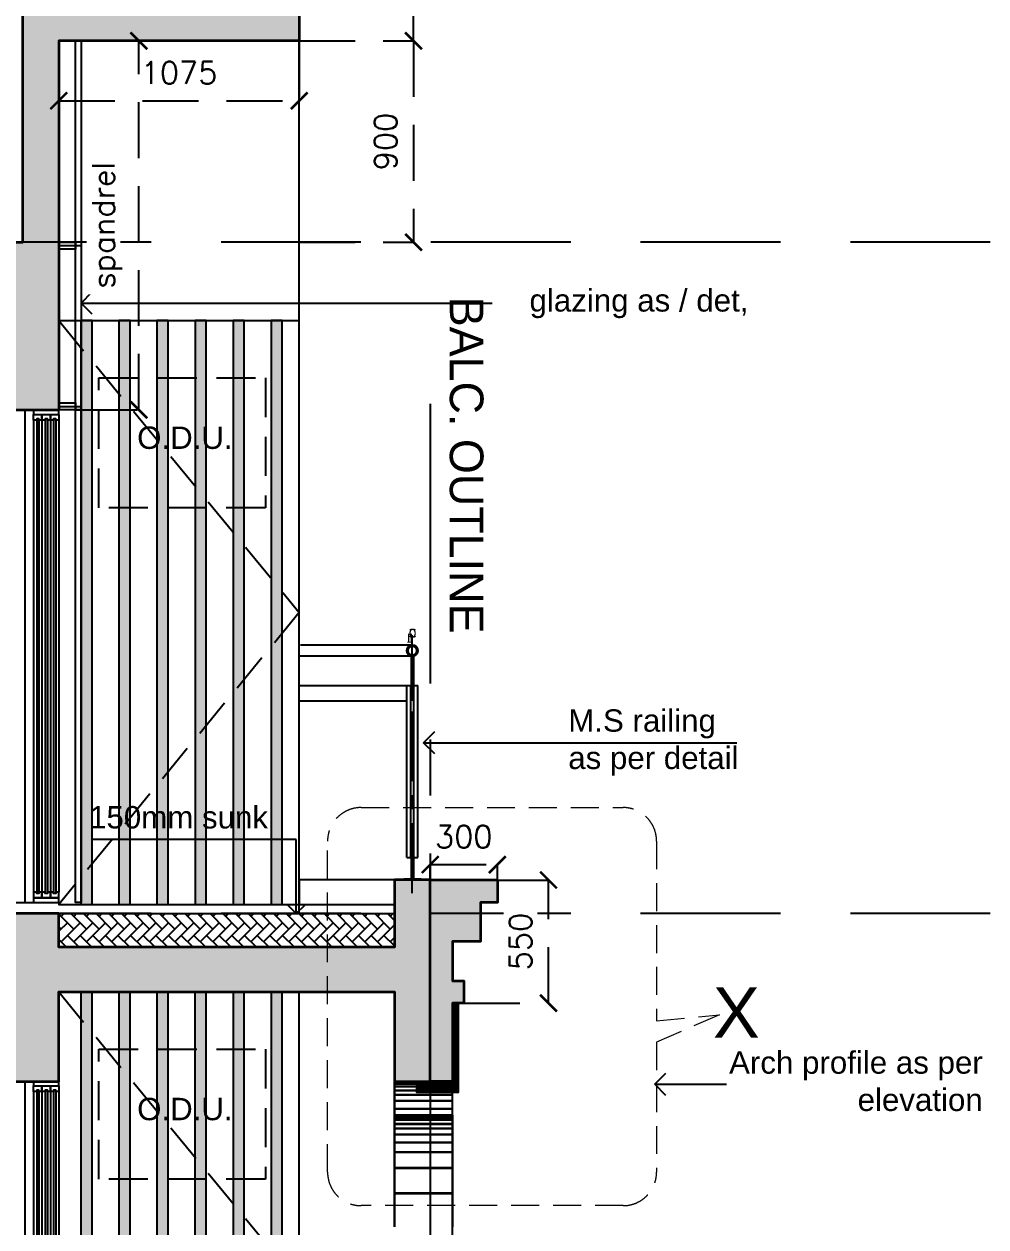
# Model space of a CAD drawing. Header units: millimetres. Extents: x 1066295 to 1300022, y -5734212 to -5454663.
# Drawn here: x 1150034 to 1154333, y -5465594 to -5460218 of the extents above; entities that cross this region are included whole.
import ezdxf

# ---------------------------------------------------------------- set-up
doc = ezdxf.new("R2010")
doc.units = ezdxf.units.MM
doc.header["$LTSCALE"] = 1000
doc.header["$MEASUREMENT"] = 0
for name, pattern in [('AUDIT_D_120904163729-0', [0]), ('T9_PROFILE SECTIONS$0$( Hidden )', [0.375, 0.25, -0.125]), ('T9_PROFILE SECTIONS$0$AUDIT_D_120904163729-0', [0]), ('T9_PROFILE SECTIONS$0$CENTER', [2, 1.25, -0.25, 0.25, -0.25]), ('T9_PROFILE SECTIONS$0$HIDDEN', [0.375, 0.25, -0.125]), ('T9_PROFILE SECTIONS$0$HIDDEN2', [0.1875, 0.125, -0.0625]), ('T9_PROFILE SECTIONS$0$T10(T7 IS SIMILAR BUT MIRROR) - DIMENSION & TEXTING$0$HIDDEN', [0.375, 0.25, -0.125]), ('T9_PROFILE SECTIONS$0$T8_PROFILE SECTIONS$0$PHANTOM2', [1.25, 0.625, -0.125, 0.125, -0.125, 0.125, -0.125])]:
    doc.linetypes.add(name, pattern=pattern)
doc.layers.get('0').update_dxf_attribs({"linetype": 'AUDIT_D_120904163729-0'})
for name, color, linetype in [('T9_PROFILE SECTIONS$0$a-alu frame', 4, 'Continuous'), ('T9_PROFILE SECTIONS$0$A-DIM', 2, 'Continuous'), ('T9_PROFILE SECTIONS$0$a-ele', 8, 'Continuous'), ('T9_PROFILE SECTIONS$0$A-SUNK SLAB', 251, 'T9_PROFILE SECTIONS$0$AUDIT_D_120904163729-0'), ('T9_PROFILE SECTIONS$0$a-window', 5, 'Continuous'), ('T9_PROFILE SECTIONS$0$DETAIL TEXT', 84, 'T9_PROFILE SECTIONS$0$HIDDEN'), ('T9_PROFILE SECTIONS$0$Elev 01', 8, 'Continuous'), ('T9_PROFILE SECTIONS$0$ELEV 5', 8, 'Continuous'), ('T9_PROFILE SECTIONS$0$F.F.L', 36, 'Continuous'), ('T9_PROFILE SECTIONS$0$GLASS', 5, 'Continuous'), ('T9_PROFILE SECTIONS$0$HATCH 150', 8, 'Continuous'), ('T9_PROFILE SECTIONS$0$Leader', 2, 'T9_PROFILE SECTIONS$0$AUDIT_D_120904163729-0'), ('T9_PROFILE SECTIONS$0$LEVEL', 7, 'Continuous'), ('T9_PROFILE SECTIONS$0$T10(T7 IS SIMILAR BUT MIRROR) - DIMENSION & TEXTING$0$A-DIMENSIONS', 2, 'T9_PROFILE SECTIONS$0$T10(T7 IS SIMILAR BUT MIRROR) - DIMENSION & TEXTING$0$HIDDEN'), ('T9_PROFILE SECTIONS$0$T8_PROFILE SECTIONS$0$A-BUILDING LINE TURNS HERE', 252, 'T9_PROFILE SECTIONS$0$T8_PROFILE SECTIONS$0$PHANTOM2')]:
    doc.layers.add(name, color=color, linetype=linetype)
for name, color, linetype, lineweight in [('T9_PROFILE SECTIONS$0$A-SLAB', 3, 'Continuous', 35), ('T9_PROFILE SECTIONS$0$a-Text', 4, 'Continuous', 0), ('T9_PROFILE SECTIONS$0$ele', 1, 'Continuous', 30), ('T9_PROFILE SECTIONS$0$R0-18-10-2014-T1-1st Podium Floor Plan$0$Text', 7, 'Continuous', 0)]:
    doc.layers.add(name, color=color, linetype=linetype, lineweight=lineweight)
doc.styles.add('T9_PROFILE SECTIONS$0$arial', font='sanss___.ttf')
doc.styles.add('T9_PROFILE SECTIONS$0$ARIAL ARROW', font='arial.ttf')
doc.styles.add('T9_PROFILE SECTIONS$0$Romans 1', font='romans.shx', dxfattribs={"height": 100})
doc.styles.add('T9_PROFILE SECTIONS$0$STANDARD', font='GOTHIC.TTF')
doc.dimstyles.new('T9_PROFILE SECTIONS$0$ALPINE S', dxfattribs={"dimscale": 0, "dimtxt": 100, "dimasz": 75, "dimexe": 0, "dimexo": 0, "dimgap": 75, "dimtad": 1, "dimdec": 0, "dimzin": 0, "dimdsep": 46, "dimtxsty": 'T9_PROFILE SECTIONS$0$Romans 1', "dimblk": 'T9_PROFILE SECTIONS$0$_ArchTick', "dimcen": 0.09, "dimclrd": 256, "dimclre": 256, "dimclrt": 7, "dimadec": 0, "dimazin": 0, "dimtfac": 1, "dimtdec": 0, "dimtofl": 0, "dimtmove": 1, "dimatfit": 0, "dimldrblk": 'T9_PROFILE SECTIONS$0$_Open90', "dimfxl": 1, "dimtolj": 1, "dimtzin": 0, "dimarcsym": 0})
pattern_1 = [(217.5, (-4522893.099, -7177377.988), (0.62993358, -19.26823769), [0, -15.2, 0, -17, 0, -16.25]), (187.5, (-4522893.1, -7177377.988), (-17.69776705, -28.22146065), [0, -8.2, 0, -13.7, 0, -5.25]), (147.5, (-4522880.799, -7177377.988), (-31.141418618, -0.056590535), [0, -5, 0, -18, 0, -23.5]), (137.5, (-4522880.8, -7177377.988), (-30.06126605, -8.77675565), [0, -2.5, 0, -11.8, 0, -13.5])]

# ---------------------------------------------------------------- blocks, each defined once
blk = doc.blocks.new('T9_PROFILE SECTIONS$0$window with railing')
at = {"layer": 'T9_PROFILE SECTIONS$0$a-ele'}
blk.add_lwpolyline([(-11244.9, -340863.7), (-11244.9, -338663.7)], dxfattribs=at)
at = {"layer": 'T9_PROFILE SECTIONS$0$a-window', "color": 250}
for p, q in [((-11394.9, -338708.7), (-11394.9, -340818.7)), ((-11381.6, -338708.7), (-11381.6, -340818.7)), ((-11371.6, -338708.7), (-11371.6, -340818.7))]:
    blk.add_line(p, q, dxfattribs=at)
at = {"layer": 'T9_PROFILE SECTIONS$0$a-window', "color": 1}
for p, q in [((-11357.4, -338708.7), (-11357.4, -340818.7)), ((-11319.9, -338708.7), (-11319.9, -340818.7)), ((-11319.9, -338708.7), (-11319.9, -340818.7)), ((-11282.4, -338708.7), (-11282.4, -340818.7))]:
    blk.add_line(p, q, dxfattribs=at)
at = {"layer": 'T9_PROFILE SECTIONS$0$a-window', "color": 5}
for p, q in [((-11344.1, -338708.7), (-11344.1, -340818.7)), ((-11334.1, -338708.7), (-11334.1, -340818.7)), ((-11306.6, -338708.7), (-11306.6, -340818.7)), ((-11296.6, -338708.7), (-11296.6, -340818.7))]:
    blk.add_line(p, q, dxfattribs=at)
at = {"layer": 'T9_PROFILE SECTIONS$0$a-window', "color": 4}
for points in [[(-11394.9, -338683.7), (-11394.9, -338663.7), (-11282.4, -338663.7), (-11282.4, -338683.7)], [(-11371.6, -338708.7), (-11357.4, -338708.7), (-11357.4, -338683.7), (-11394.9, -338683.7), (-11394.9, -338708.7), (-11381.6, -338708.7), (-11381.6, -338702.7), (-11371.6, -338702.7)], [(-11334.1, -338708.7), (-11319.9, -338708.7), (-11319.9, -338683.7), (-11357.4, -338683.7), (-11357.4, -338708.7), (-11344.1, -338708.7), (-11344.1, -338702.7), (-11334.1, -338702.7)], [(-11296.6, -338708.7), (-11282.4, -338708.7), (-11282.4, -338683.7), (-11319.9, -338683.7), (-11319.9, -338708.7), (-11306.6, -338708.7), (-11306.6, -338702.7), (-11296.6, -338702.7)], [(-11371.6, -340818.7), (-11357.4, -340818.7), (-11357.4, -340843.7), (-11394.9, -340843.7), (-11394.9, -340818.7), (-11381.6, -340818.7), (-11381.6, -340824.7), (-11371.6, -340824.7)], [(-11394.9, -340863.7), (-11394.9, -340843.7), (-11282.4, -340843.7), (-11282.4, -340863.7)], [(-11334.1, -340818.7), (-11319.9, -340818.7), (-11319.9, -340843.7), (-11357.4, -340843.7), (-11357.4, -340818.7), (-11344.1, -340818.7), (-11344.1, -340824.7), (-11334.1, -340824.7)], [(-11296.6, -340818.7), (-11282.4, -340818.7), (-11282.4, -340843.7), (-11319.9, -340843.7), (-11319.9, -340818.7), (-11306.6, -340818.7), (-11306.6, -340824.7), (-11296.6, -340824.7)]]:
    blk.add_lwpolyline(points, close=True, dxfattribs=at)
blk = doc.blocks.new('T9_PROFILE SECTIONS$0$grn')
at = {"layer": 'T9_PROFILE SECTIONS$0$ELEV 5', "ltscale": 0.7}
h = blk.add_hatch(color=256, dxfattribs=at)
h.dxf.hatch_style = 1
h.paths.add_polyline_path([(-50155, 286311.7), (-50205, 286311.7), (-50205, 283701.7), (-50155, 283701.7)])
h.paths.add_polyline_path([(-50325, 286311.7), (-50375, 286311.7), (-50375, 283701.7), (-50325, 283701.7)])
h.paths.add_polyline_path([(-50495, 286311.7), (-50545, 286311.7), (-50545, 283701.7), (-50495, 283701.7)])
h.paths.add_polyline_path([(-50665, 286311.7), (-50715, 286311.7), (-50715, 283701.7), (-50665, 283701.7)])
h.paths.add_polyline_path([(-50835, 286311.7), (-50885, 286311.7), (-50885, 283701.7), (-50835, 283701.7)])
h.paths.add_polyline_path([(-51005, 286311.7), (-51055, 286311.7), (-51055, 283701.7), (-51005, 283701.7)])
at = {"layer": 'T9_PROFILE SECTIONS$0$Elev 01', "linetype": 'ByBlock'}
for points in [[(-51005, 286311.7), (-51055, 286311.7), (-51055, 283701.7), (-51005, 283701.7)], [(-50835, 286311.7), (-50885, 286311.7), (-50885, 283701.7), (-50835, 283701.7)], [(-50665, 286311.7), (-50715, 286311.7), (-50715, 283701.7), (-50665, 283701.7)], [(-50495, 286311.7), (-50545, 286311.7), (-50545, 283701.7), (-50495, 283701.7)], [(-50325, 286311.7), (-50375, 286311.7), (-50375, 283701.7), (-50325, 283701.7)], [(-50155, 286311.7), (-50205, 286311.7), (-50205, 283701.7), (-50155, 283701.7)]]:
    blk.add_lwpolyline(points, close=True, dxfattribs=at)
at = {"layer": 'T9_PROFILE SECTIONS$0$ELEV 5', "ltscale": 0.7}
for p, q in [((-50078.9, 283701.7), (-50078.9, 286311.7)), ((-49393.9, 283811.7), (-49393.9, 285911.7))]:
    blk.add_line(p, q, dxfattribs=at)
at = {"layer": 'T9_PROFILE SECTIONS$0$ELEV 5', "linetype": 'T9_PROFILE SECTIONS$0$( Hidden )', "ltscale": 0.7}
blk.add_lwpolyline([(-51153.9, 286311.7), (-50078.9, 285006.7), (-51153.9, 283701.7)], dxfattribs=at)
blk.add_lwpolyline([(-50974.2, 286055.2), (-50230.2, 286055.2), (-50230.2, 285475.2), (-50974.2, 285475.2)], close=True, dxfattribs=at)
at = {"layer": 'T9_PROFILE SECTIONS$0$a-alu frame', "linetype": 'Continuous', "xscale": -1}
blk.add_blockref('T9_PROFILE SECTIONS$0$window with railing', (-62548.8, 624575.4), dxfattribs=at)
at = {"layer": 'T9_PROFILE SECTIONS$0$R0-18-10-2014-T1-1st Podium Floor Plan$0$Text', "insert": (-50803.5, 285838.2), "char_height": 100, "width": 1133.401, "attachment_point": 1, "style": 'T9_PROFILE SECTIONS$0$ARIAL ARROW'}
blk.add_mtext('O.D.U.', dxfattribs=at)
blk = doc.blocks.new('T9_PROFILE SECTIONS$0$_ArchTick')
at = {"color": 0, "linetype": 'ByBlock', "const_width": 0.15}
blk.add_lwpolyline([(-0.5, -0.5), (0.5, 0.5)], dxfattribs=at)
blk = doc.blocks.new('T9_PROFILE SECTIONS$0$A$C6E3644B4')
at = {"layer": 'T9_PROFILE SECTIONS$0$A-DIM', "ltscale": 0.7}
h = blk.add_hatch(color=8, dxfattribs=at)
edge = h.paths.add_edge_path()
edge.add_arc((0, 1025), 25, 0, 360)
edge = h.paths.add_edge_path(flags=17)
edge.add_arc((0, 1025), 20, 0, 360)
for points in [[(6, 868.7), (-6, 868.7), (-6, 843.7), (6, 843.7)], [(6, 130), (-6, 130), (-6, 105), (6, 105)]]:
    blk.add_hatch(color=8, dxfattribs=at).paths.add_polyline_path(points)
at = {"layer": 'T9_PROFILE SECTIONS$0$A-DIM', "color": 5, "linetype": 'T9_PROFILE SECTIONS$0$CENTER', "ltscale": 0.25}
blk.add_line((0, -59), (0, 1094.7), dxfattribs=at)
at = {"layer": 'T9_PROFILE SECTIONS$0$A-DIM', "ltscale": 0.7}
for p, q in [((-5, 1000.1), (-5, 868.4)), ((5, 1000.1), (5, 868.4)), ((25, 868.4), (-25, 868.4)), ((-25, 100.4), (-25, 868.4)), ((25, 100.4), (25, 868.4)), ((25, 100.4), (-25, 100.4)), ((-5, 100.4), (-5, 5)), ((5, 100.4), (5, 5))]:
    blk.add_line(p, q, dxfattribs=at)
blk.add_lwpolyline([(37.5, 5), (-37.5, 5), (-37.5, 0), (37.5, 0)], close=True, dxfattribs=at)
for radius in [25, 20]:
    blk.add_circle((0, 1025), radius, dxfattribs=at)
at = {"layer": 'T9_PROFILE SECTIONS$0$GLASS', "ltscale": 0.7}
for points in [[(-6, 868.4), (-6, 843.7), (6, 843.7), (6, 868.4)], [(-6, 105), (6, 105), (6, 868.4), (-6, 868.4)], [(-6, 130), (-6, 105), (6, 105), (6, 130)]]:
    blk.add_lwpolyline(points, close=True, dxfattribs=at)
at = {"layer": 'T9_PROFILE SECTIONS$0$DETAIL TEXT', "color": 0, "char_height": 40, "width": 489.252, "attachment_point": 1, "style": 'T9_PROFILE SECTIONS$0$arial'}
for s, insert in [('{\\fCalibri|b0|i0|c0|p34;C}', (-17.8, 1122.7)), ('{\\fCalibri|b0|i0|c0|p34;L}', (-2.8, 1100.5))]:
    blk.add_mtext(s, dxfattribs=dict(at, insert=insert))
blk = doc.blocks.new('*D765')
at = {"layer": 'T9_PROFILE SECTIONS$0$T10(T7 IS SIMILAR BUT MIRROR) - DIMENSION & TEXTING$0$A-DIMENSIONS', "linetype": 'T9_PROFILE SECTIONS$0$HIDDEN', "lineweight": -2, "transparency": 16777216}
for p, q in [((1153009.7, -5457895.1), (1153520.3, -5457895.1)), ((1153009.7, -5458795.1), (1153520.3, -5458795.1))]:
    blk.add_line(p, q, dxfattribs=at)
at = {"layer": 'T9_PROFILE SECTIONS$0$T10(T7 IS SIMILAR BUT MIRROR) - DIMENSION & TEXTING$0$A-DIMENSIONS', "lineweight": -2, "transparency": 16777216}
blk.add_line((1153520.3, -5457895.1), (1153520.3, -5458795.1), dxfattribs=at)
at = {"layer": 'T9_PROFILE SECTIONS$0$T10(T7 IS SIMILAR BUT MIRROR) - DIMENSION & TEXTING$0$A-DIMENSIONS', "linetype": 'ByBlock', "lineweight": -2, "transparency": 16777216, "xscale": 75, "yscale": 75, "zscale": 75}
for p, rotation in [((1153520.3, -5457895.1), 90), ((1153520.3, -5458795.1), 270)]:
    blk.add_blockref('T9_PROFILE SECTIONS$0$_ArchTick', p, dxfattribs=dict(at, rotation=rotation))
at = {"layer": 'T9_PROFILE SECTIONS$0$T10(T7 IS SIMILAR BUT MIRROR) - DIMENSION & TEXTING$0$A-DIMENSIONS', "color": 7, "linetype": 'ByBlock', "transparency": 16777216, "insert": (1153395.3, -5458345.1), "char_height": 100, "attachment_point": 5, "rotation": 90, "style": 'T9_PROFILE SECTIONS$0$Romans 1', "bg_fill": 3, "box_fill_scale": 1.25, "bg_fill_color": 256, "bg_fill_true_color": 13158600, "bg_fill_transparency": 0}
blk.add_mtext('\\A1;900', dxfattribs=at)
blk = doc.blocks.new('T9_PROFILE SECTIONS$0$_Open90')
at = {"color": 0, "linetype": 'ByBlock', "lineweight": -2}
for p, q in [((0, 0), (-1, 0)), ((-0.5, 0.5), (0, 0)), ((0, 0), (-0.5, -0.5))]:
    blk.add_line(p, q, dxfattribs=at)
blk = doc.blocks.new('*D766')
at = {"layer": 'T9_PROFILE SECTIONS$0$T10(T7 IS SIMILAR BUT MIRROR) - DIMENSION & TEXTING$0$A-DIMENSIONS', "linetype": 'T9_PROFILE SECTIONS$0$HIDDEN', "lineweight": -2, "transparency": 16777216}
for p, q in [((1153009.7, -5456795.6), (1153520.3, -5456795.6)), ((1153009.7, -5457895.1), (1153520.3, -5457895.1))]:
    blk.add_line(p, q, dxfattribs=at)
at = {"layer": 'T9_PROFILE SECTIONS$0$T10(T7 IS SIMILAR BUT MIRROR) - DIMENSION & TEXTING$0$A-DIMENSIONS', "lineweight": -2, "transparency": 16777216}
blk.add_line((1153520.3, -5457895.1), (1153520.3, -5456795.6), dxfattribs=at)
at = {"layer": 'T9_PROFILE SECTIONS$0$T10(T7 IS SIMILAR BUT MIRROR) - DIMENSION & TEXTING$0$A-DIMENSIONS', "linetype": 'ByBlock', "lineweight": -2, "transparency": 16777216, "xscale": 75, "yscale": 75, "zscale": 75}
for p, rotation in [((1153520.3, -5456795.6), 90), ((1153520.3, -5457895.1), 270)]:
    blk.add_blockref('T9_PROFILE SECTIONS$0$_ArchTick', p, dxfattribs=dict(at, rotation=rotation))
at = {"layer": 'T9_PROFILE SECTIONS$0$T10(T7 IS SIMILAR BUT MIRROR) - DIMENSION & TEXTING$0$A-DIMENSIONS', "color": 7, "linetype": 'ByBlock', "transparency": 16777216, "insert": (1153395.3, -5457345.4), "char_height": 100, "attachment_point": 5, "rotation": 90, "style": 'T9_PROFILE SECTIONS$0$Romans 1', "bg_fill": 3, "box_fill_scale": 1.25, "bg_fill_color": 256, "bg_fill_true_color": 13158600, "bg_fill_transparency": 0}
blk.add_mtext('\\A1;1100', dxfattribs=at)
blk = doc.blocks.new('*D768')
at = {"layer": 'T9_PROFILE SECTIONS$0$T10(T7 IS SIMILAR BUT MIRROR) - DIMENSION & TEXTING$0$A-DIMENSIONS', "linetype": 'T9_PROFILE SECTIONS$0$HIDDEN', "lineweight": -2, "transparency": 16777216}
for p, q in [((1151934.7, -5457895.1), (1151934.7, -5458162.9)), ((1153009.7, -5457895.1), (1153009.7, -5458162.9))]:
    blk.add_line(p, q, dxfattribs=at)
at = {"layer": 'T9_PROFILE SECTIONS$0$T10(T7 IS SIMILAR BUT MIRROR) - DIMENSION & TEXTING$0$A-DIMENSIONS', "lineweight": -2, "transparency": 16777216}
blk.add_line((1151934.7, -5458162.9), (1153009.7, -5458162.9), dxfattribs=at)
at = {"layer": 'T9_PROFILE SECTIONS$0$T10(T7 IS SIMILAR BUT MIRROR) - DIMENSION & TEXTING$0$A-DIMENSIONS', "linetype": 'ByBlock', "lineweight": -2, "transparency": 16777216, "xscale": 75, "yscale": 75, "zscale": 75, "rotation": 180}
blk.add_blockref('T9_PROFILE SECTIONS$0$_ArchTick', (1151934.7, -5458162.9), dxfattribs=at)
at = {"layer": 'T9_PROFILE SECTIONS$0$T10(T7 IS SIMILAR BUT MIRROR) - DIMENSION & TEXTING$0$A-DIMENSIONS', "linetype": 'ByBlock', "lineweight": -2, "transparency": 16777216, "xscale": 75, "yscale": 75, "zscale": 75}
blk.add_blockref('T9_PROFILE SECTIONS$0$_ArchTick', (1153009.7, -5458162.9), dxfattribs=at)
at = {"layer": 'T9_PROFILE SECTIONS$0$T10(T7 IS SIMILAR BUT MIRROR) - DIMENSION & TEXTING$0$A-DIMENSIONS', "color": 7, "linetype": 'ByBlock', "transparency": 16777216, "insert": (1152472.2, -5458037.9), "char_height": 100, "attachment_point": 5, "style": 'T9_PROFILE SECTIONS$0$Romans 1', "bg_fill": 3, "box_fill_scale": 1.25, "bg_fill_color": 256, "bg_fill_true_color": 13158600, "bg_fill_transparency": 0}
blk.add_mtext('\\A1;1075', dxfattribs=at)
blk = doc.blocks.new('*D771')
at = {"layer": 'T9_PROFILE SECTIONS$0$T10(T7 IS SIMILAR BUT MIRROR) - DIMENSION & TEXTING$0$A-DIMENSIONS', "linetype": 'T9_PROFILE SECTIONS$0$HIDDEN', "lineweight": -2, "transparency": 16777216}
for p, q in [((1153894.7, -5461645.1), (1154123.4, -5461645.1)), ((1153744.7, -5462195.1), (1154123.4, -5462195.1))]:
    blk.add_line(p, q, dxfattribs=at)
at = {"layer": 'T9_PROFILE SECTIONS$0$T10(T7 IS SIMILAR BUT MIRROR) - DIMENSION & TEXTING$0$A-DIMENSIONS', "lineweight": -2, "transparency": 16777216}
blk.add_line((1154123.4, -5462195.1), (1154123.4, -5461645.1), dxfattribs=at)
at = {"layer": 'T9_PROFILE SECTIONS$0$T10(T7 IS SIMILAR BUT MIRROR) - DIMENSION & TEXTING$0$A-DIMENSIONS', "linetype": 'ByBlock', "lineweight": -2, "transparency": 16777216, "xscale": 75, "yscale": 75, "zscale": 75}
for p, rotation in [((1154123.4, -5461645.1), 90), ((1154123.4, -5462195.1), 270)]:
    blk.add_blockref('T9_PROFILE SECTIONS$0$_ArchTick', p, dxfattribs=dict(at, rotation=rotation))
at = {"layer": 'T9_PROFILE SECTIONS$0$T10(T7 IS SIMILAR BUT MIRROR) - DIMENSION & TEXTING$0$A-DIMENSIONS', "color": 7, "linetype": 'ByBlock', "transparency": 16777216, "insert": (1153998.4, -5461920.1), "char_height": 100, "attachment_point": 5, "rotation": 90, "style": 'T9_PROFILE SECTIONS$0$Romans 1', "bg_fill": 3, "box_fill_scale": 1.25, "bg_fill_color": 256, "bg_fill_true_color": 13158600, "bg_fill_transparency": 0}
blk.add_mtext('\\A1;550', dxfattribs=at)
blk = doc.blocks.new('*D772')
at = {"layer": 'T9_PROFILE SECTIONS$0$T10(T7 IS SIMILAR BUT MIRROR) - DIMENSION & TEXTING$0$A-DIMENSIONS', "linetype": 'T9_PROFILE SECTIONS$0$HIDDEN', "lineweight": -2, "transparency": 16777216}
for p, q in [((1153594.7, -5461645.1), (1153594.7, -5461576.5)), ((1153894.7, -5461645.1), (1153894.7, -5461576.5))]:
    blk.add_line(p, q, dxfattribs=at)
at = {"layer": 'T9_PROFILE SECTIONS$0$T10(T7 IS SIMILAR BUT MIRROR) - DIMENSION & TEXTING$0$A-DIMENSIONS', "lineweight": -2, "transparency": 16777216}
blk.add_line((1153594.7, -5461576.5), (1153894.7, -5461576.5), dxfattribs=at)
at = {"layer": 'T9_PROFILE SECTIONS$0$T10(T7 IS SIMILAR BUT MIRROR) - DIMENSION & TEXTING$0$A-DIMENSIONS', "color": 7, "linetype": 'ByBlock', "transparency": 16777216, "insert": (1153744.7, -5461451.5), "char_height": 100, "attachment_point": 5, "style": 'T9_PROFILE SECTIONS$0$Romans 1', "bg_fill": 3, "box_fill_scale": 1.25, "bg_fill_color": 256, "bg_fill_true_color": 13158600, "bg_fill_transparency": 0}
blk.add_mtext('\\A1;300', dxfattribs=at)
at = {"layer": 'T9_PROFILE SECTIONS$0$T10(T7 IS SIMILAR BUT MIRROR) - DIMENSION & TEXTING$0$A-DIMENSIONS', "linetype": 'ByBlock', "lineweight": -2, "transparency": 16777216, "xscale": 75, "yscale": 75, "zscale": 75, "rotation": 180}
blk.add_blockref('T9_PROFILE SECTIONS$0$_ArchTick', (1153594.7, -5461576.5), dxfattribs=at)
at = {"layer": 'T9_PROFILE SECTIONS$0$T10(T7 IS SIMILAR BUT MIRROR) - DIMENSION & TEXTING$0$A-DIMENSIONS', "linetype": 'ByBlock', "lineweight": -2, "transparency": 16777216, "xscale": 75, "yscale": 75, "zscale": 75}
blk.add_blockref('T9_PROFILE SECTIONS$0$_ArchTick', (1153894.7, -5461576.5), dxfattribs=at)
blk = doc.blocks.new('*D773')
at = {"layer": 'T9_PROFILE SECTIONS$0$T10(T7 IS SIMILAR BUT MIRROR) - DIMENSION & TEXTING$0$A-DIMENSIONS', "linetype": 'T9_PROFILE SECTIONS$0$HIDDEN', "lineweight": -2, "transparency": 16777216}
for p, q in [((1152034.7, -5457895.1), (1152292.9, -5457895.1)), ((1152034.7, -5459544.3), (1152292.9, -5459544.3))]:
    blk.add_line(p, q, dxfattribs=at)
at = {"layer": 'T9_PROFILE SECTIONS$0$T10(T7 IS SIMILAR BUT MIRROR) - DIMENSION & TEXTING$0$A-DIMENSIONS', "lineweight": -2, "transparency": 16777216}
blk.add_line((1152292.9, -5459544.3), (1152292.9, -5457895.1), dxfattribs=at)
at = {"layer": 'T9_PROFILE SECTIONS$0$T10(T7 IS SIMILAR BUT MIRROR) - DIMENSION & TEXTING$0$A-DIMENSIONS', "linetype": 'ByBlock', "lineweight": -2, "transparency": 16777216, "xscale": 75, "yscale": 75, "zscale": 75}
for p, rotation in [((1152292.9, -5457895.1), 90), ((1152292.9, -5459544.3), 270)]:
    blk.add_blockref('T9_PROFILE SECTIONS$0$_ArchTick', p, dxfattribs=dict(at, rotation=rotation))
at = {"layer": 'T9_PROFILE SECTIONS$0$T10(T7 IS SIMILAR BUT MIRROR) - DIMENSION & TEXTING$0$A-DIMENSIONS', "color": 7, "linetype": 'ByBlock', "transparency": 16777216, "insert": (1152151.2, -5458719.7), "char_height": 100, "attachment_point": 5, "rotation": 90, "style": 'T9_PROFILE SECTIONS$0$Romans 1', "bg_fill": 3, "box_fill_scale": 1.25, "bg_fill_color": 256, "bg_fill_true_color": 13158600, "bg_fill_transparency": 0}
blk.add_mtext('\\A1;spandrel', dxfattribs=at)
blk = doc.blocks.new('T9_PROFILE SECTIONS')
at = {"layer": 'T9_PROFILE SECTIONS$0$A-DIM', "ltscale": 0.7}
h = blk.add_hatch(color=8, dxfattribs=at)
edge = h.paths.add_edge_path()
edge.add_arc((1153514.7034, -5460620.054), 25, 180, 540, ccw=False)
edge = h.paths.add_edge_path(flags=17)
edge.add_arc((1153514.7034, -5460620.054), 20, 180, 540, ccw=False)
blk.add_hatch(color=8, dxfattribs=at).paths.add_polyline_path([(1153508.6741, -5460776.3065), (1153520.6741, -5460776.3065), (1153520.6741, -5460801.3065), (1153508.6741, -5460801.3065)])
at = {"layer": 'T9_PROFILE SECTIONS$0$A-SUNK SLAB', "linetype": 'ByBlock'}
h = blk.add_hatch(dxfattribs=at)
h.set_pattern_fill('AR-HBONE', color=256, scale=10)
h.set_pattern_definition([(135, (-4515196.416, -6922599.58), (-56.5685425, 2e-14), [120, -40]), (225, (-4515224.7, -6922571.298), (-56.5685425, 2e-14), [120, -40])])
h.paths.add_polyline_path([(1153434.7034, -5461945.054), (1151934.7034, -5461945.054), (1151934.7034, -5461795.054), (1153434.7034, -5461795.054)])
at = {"layer": 'T9_PROFILE SECTIONS$0$HATCH 150'}
h = blk.add_hatch(color=8, dxfattribs=at)
h.dxf.hatch_style = 1
h.paths.add_polyline_path([(1149971.3296, -5458795.054), (1151774.6519, -5458795.0546), (1151774.6519, -5457745.0733), (1152849.6474, -5457745.0733), (1152849.6474, -5455490.1919), (1153439.8417, -5455490.2476), (1153439.8417, -5455590.2797), (1153314.8015, -5455590.2797), (1153314.8015, -5456470.5612), (1153164.7533, -5456470.5612), (1153164.7533, -5456695.5607), (1153214.7693, -5456695.5607), (1153214.7693, -5456795.6135), (1153009.7034, -5456795.6135), (1153009.7034, -5457895.1215), (1151934.7034, -5457895.1215), (1151934.7034, -5459545.0541), (1151734.7034, -5459545.054), (1151734.7034, -5458945.0542), (1149971.3296, -5458945.0542)])
h = blk.add_hatch(color=8, dxfattribs=at)
h.dxf.hatch_style = 1
h.paths.add_polyline_path([(1153434.7034, -5461645.054), (1153434.7034, -5461795.054), (1153434.7034, -5461945.054), (1151934.7034, -5461945.054), (1151934.7034, -5461795.054), (1149971.3296, -5461795.054), (1149971.3296, -5461995.054), (1151734.7034, -5461995.054), (1151734.7034, -5462545.054), (1151934.7034, -5462545.054), (1151934.7034, -5462145.054), (1153434.7034, -5462145.054), (1153434.7034, -5462545.054), (1153594.7034, -5462545.054), (1153594.7034, -5461645.054)])
h = blk.add_hatch(dxfattribs=at)
h.set_pattern_fill('AR-SAND', color=8, scale=10, angle=450)
h.set_pattern_definition(pattern_1)
h.paths.add_polyline_path([(1153594.7034, -5462545.408), (1153594.7034, -5462545.054), (1153594.7034, -5461645.054), (1153894.7034, -5461645.054), (1153894.7034, -5461745.0546), (1153819.733, -5461745.0546), (1153819.733, -5461920.055), (1153694.733, -5461920.055), (1153694.733, -5462095.0546), (1153744.733, -5462095.0546), (1153744.733, -5462195.055), (1153694.6543, -5462195.0673), (1153694.7403, -5462545.408)])
h = blk.add_hatch(dxfattribs=at)
h.set_pattern_fill('AR-SAND', color=8, scale=10, angle=450)
h.set_pattern_definition(pattern_1)
h.paths.add_polyline_path([(1153594.7034, -5462545.408), (1153594.7034, -5462545.054), (1153594.7034, -5461645.054), (1153894.7034, -5461645.054), (1153894.7034, -5461745.0546), (1153819.733, -5461745.0546), (1153819.733, -5461920.055), (1153694.733, -5461920.055), (1153694.733, -5462095.0546), (1153744.733, -5462095.0546), (1153744.733, -5462195.055), (1153694.6543, -5462195.0673), (1153694.7403, -5462545.408)])
at = {"layer": 'T9_PROFILE SECTIONS$0$T10(T7 IS SIMILAR BUT MIRROR) - DIMENSION & TEXTING$0$A-DIMENSIONS', "linetype": 'ByBlock'}
h = blk.add_hatch(dxfattribs=at)
h.set_pattern_fill('ANSI31', color=256, scale=25)
h.set_pattern_definition([(45, (33860.9225, 206800), (-2.2097086912, 2.2097086912), [])])
edge = h.paths.add_edge_path()
edge.add_line((1153535.6039, -5462545.054), (1153694.7001, -5462545.0332))
edge.add_line((1153694.7001, -5462545.0332), (1153694.6543, -5462195.0673))
edge.add_line((1153694.6543, -5462195.0673), (1153719.6936, -5462195.0611))
edge.add_line((1153719.6936, -5462195.0611), (1153719.6936, -5462595.0541))
edge.add_line((1153719.6936, -5462595.0541), (1153534.6665, -5462595.0541))
edge.add_line((1153534.6665, -5462595.0541), (1153534.6665, -5462545.408))
at = {"layer": 'T9_PROFILE SECTIONS$0$A-DIM', "color": 5, "linetype": 'T9_PROFILE SECTIONS$0$CENTER', "ltscale": 0.25}
blk.add_line((1153514.7034, -5460844.7498), (1153514.7034, -5460550.3419), dxfattribs=at)
at = {"layer": 'T9_PROFILE SECTIONS$0$A-DIM', "ltscale": 0.7}
for p, q in [((1153509.7034, -5460644.9186), (1153509.7034, -5460776.654)), ((1153519.7034, -5460644.9186), (1153519.7034, -5460776.654)), ((1153489.7034, -5460844.7499), (1153489.7034, -5460776.654)), ((1153489.7034, -5460776.654), (1153539.7034, -5460776.654)), ((1153539.7034, -5460844.7497), (1153539.7034, -5460776.654))]:
    blk.add_line(p, q, dxfattribs=at)
for radius in [25, 20]:
    blk.add_circle((1153514.7034, -5460620.054), radius, dxfattribs=at)
at = {"layer": 'T9_PROFILE SECTIONS$0$A-SLAB', "linetype": 'ByBlock'}
for points in [[(1149971.3296, -5458795.054), (1151774.6519, -5458795.0546), (1151774.6519, -5457745.0733), (1152849.6474, -5457745.0733), (1152849.6474, -5455490.1919), (1153439.8417, -5455490.2476), (1153439.8417, -5455590.2797), (1153314.8015, -5455590.2797), (1153314.8015, -5456470.5612), (1153164.7533, -5456470.5612), (1153164.7533, -5456695.5607), (1153214.7693, -5456695.5607), (1153214.7693, -5456795.6135), (1153009.7034, -5456795.6135), (1153009.7034, -5457895.1215), (1151934.7034, -5457895.1215), (1151934.7034, -5459545.0541), (1151734.7034, -5459545.054), (1151734.7034, -5458945.0542), (1149971.3296, -5458945.0542)], [(1153434.7034, -5461645.054), (1153434.7034, -5461795.054), (1153434.7034, -5461945.054), (1151934.7034, -5461945.054), (1151934.7034, -5461795.054), (1149971.3296, -5461795.054), (1149971.3296, -5461995.054), (1151734.7034, -5461995.054), (1151734.7034, -5462545.054), (1151934.7034, -5462545.054), (1151934.7034, -5462145.054), (1153434.7034, -5462145.054), (1153434.7034, -5462545.054), (1153594.7034, -5462545.054), (1153594.7034, -5461645.054)], [(1153594.7034, -5462545.408), (1153594.7034, -5462545.054), (1153594.7034, -5462545.054), (1153594.7034, -5461645.054), (1153894.7034, -5461645.054), (1153894.7034, -5461745.0546), (1153819.733, -5461745.0546), (1153819.733, -5461920.055), (1153694.733, -5461920.055), (1153694.733, -5462095.0546), (1153744.733, -5462095.0546), (1153744.733, -5462195.055), (1153694.6543, -5462195.0673), (1153694.7403, -5462545.408)], [(1153594.7034, -5462545.408), (1153594.7034, -5462545.054), (1153594.7034, -5462545.054), (1153594.7034, -5461645.054), (1153894.7034, -5461645.054), (1153894.7034, -5461745.0546), (1153819.733, -5461745.0546), (1153819.733, -5461920.055), (1153694.733, -5461920.055), (1153694.733, -5462095.0546), (1153744.733, -5462095.0546), (1153744.733, -5462195.055), (1153694.6543, -5462195.0673), (1153694.7403, -5462545.408)]]:
    blk.add_lwpolyline(points, close=True, dxfattribs=at)
at = {"layer": 'T9_PROFILE SECTIONS$0$A-SUNK SLAB', "linetype": 'ByBlock'}
blk.add_lwpolyline([(1153434.7034, -5461945.054), (1151934.7034, -5461945.054), (1151934.7034, -5461795.054), (1153434.7034, -5461795.054)], close=True, dxfattribs=at)
at = {"layer": 'T9_PROFILE SECTIONS$0$a-window', "linetype": 'ByBlock'}
for p, q in [((1151934.7034, -5458809.9602, -0.1458), (1152034.7356, -5458809.9602, -0.1458)), ((1151934.7034, -5459528.4593), (1152034.7356, -5459528.4593))]:
    blk.add_line(p, q, dxfattribs=at)
at = {"layer": 'T9_PROFILE SECTIONS$0$a-window', "linetype": 'ByBlock', "elevation": -0.1458}
for points in [[(1152034.7356, -5459544.3303), (1152009.7275, -5459544.3303), (1152009.7275, -5457895.1215), (1152034.7356, -5457895.1215)], [(1152009.7275, -5458825.8313), (1151934.7034, -5458825.8313), (1151934.7034, -5458794.0891), (1152009.7275, -5458794.0891)], [(1152034.7356, -5461745.038), (1152009.7275, -5461745.038), (1152009.7275, -5459544.3303), (1152034.7356, -5459544.3303)]]:
    blk.add_lwpolyline(points, close=True, dxfattribs=at)
at = {"layer": 'T9_PROFILE SECTIONS$0$a-window', "linetype": 'ByBlock'}
blk.add_lwpolyline([(1152009.7275, -5459544.3303), (1151934.7034, -5459544.3303), (1151934.7034, -5459512.5882), (1152009.7275, -5459512.5882)], close=True, dxfattribs=at)
at = {"layer": 'T9_PROFILE SECTIONS$0$ele', "color": 8}
for p, q in [((1153694.7034, -5462545.408), (1153434.6665, -5462545.408)), ((1153434.6665, -5462556.3056), (1153694.7034, -5462556.3056)), ((1153434.6665, -5462567.2032), (1153694.7034, -5462567.2032)), ((1153434.6665, -5462585.2759), (1153694.7034, -5462585.2759)), ((1153434.7034, -5463195.5043, -195.8408), (1153434.7034, -5462545.408)), ((1153434.6665, -5462605.6103), (1153694.7034, -5462605.6103)), ((1153434.6665, -5462631.7557), (1153694.7034, -5462631.7557)), ((1153434.6665, -5462668.0662), (1153694.7034, -5462668.0662)), ((1153694.7034, -5462695.408), (1153434.6665, -5462695.408)), ((1153694.7034, -5462695.408), (1153434.6665, -5462695.408)), ((1153695.0073, -5462695.6892, 32.9017), (1153434.7034, -5462695.6892, -102.5117)), ((1153695.0073, -5462695.6892, -1.2784), (1153434.9704, -5462695.6892, -1.2784)), ((1153695.0073, -5463195.5043, -197.1193), (1153695.0073, -5462695.6892, -1.2784)), ((1153434.6665, -5462717.2032), (1153694.7034, -5462717.2032)), ((1153434.6665, -5462735.2759), (1153694.7034, -5462735.2759)), ((1153434.6665, -5462755.6103), (1153694.7034, -5462755.6103)), ((1153434.9704, -5462706.5868, -1.2784), (1153695.0073, -5462706.5868, -1.2784)), ((1153434.9704, -5462717.4843, -1.2784), (1153695.0073, -5462717.4843, -1.2784)), ((1153434.9704, -5462735.5571, -1.2784), (1153695.0073, -5462735.5571, -1.2784)), ((1153434.9704, -5462755.8915, -1.2784), (1153695.0073, -5462755.8915, -1.2784)), ((1153434.6665, -5462781.7557), (1153694.7034, -5462781.7557)), ((1153434.6665, -5462781.9021), (1153694.7034, -5462781.9021)), ((1153434.9704, -5462782.0369, -1.2784), (1153695.0073, -5462782.0369, -1.2784)), ((1153434.6665, -5462818.0662), (1153694.7034, -5462818.0662)), ((1153434.6665, -5462861.6886), (1153694.7034, -5462861.6886)), ((1153434.9704, -5462818.3474, -1.2784), (1153695.0073, -5462818.3474, -1.2784)), ((1153434.9704, -5462861.9698, -1.2784), (1153695.0073, -5462861.9698, -1.2784)), ((1153434.6665, -5462931.9021), (1153694.7034, -5462931.9021)), ((1153434.9704, -5462932.1833, -1.2784), (1153695.0073, -5462932.1833, -1.2784)), ((1153434.6665, -5463045.054), (1153694.7034, -5463045.054)), ((1153434.9704, -5463045.3352, -1.2784), (1153695.0073, -5463045.3352, -1.2784))]:
    blk.add_line(p, q, dxfattribs=at)
at = {"layer": 'T9_PROFILE SECTIONS$0$Elev 01', "ltscale": 0.7}
for p, q in [((1153514.7034, -5460595.054), (1153014.894, -5460595.054)), ((1153514.7034, -5460645.054), (1153009.7034, -5460645.054)), ((1153009.7034, -5460776.654), (1153489.7034, -5460776.654)), ((1153009.7034, -5460844.7509), (1153489.7034, -5460844.7509))]:
    blk.add_line(p, q, dxfattribs=at)
at = {"layer": 'T9_PROFILE SECTIONS$0$Elev 01', "linetype": 'ByBlock'}
for points in [[(1152423.6144, -5459145.054), (1152373.6144, -5459145.054), (1152373.6144, -5461755.054), (1152423.6144, -5461755.054)], [(1152593.6144, -5459145.054), (1152543.6144, -5459145.054), (1152543.6144, -5461755.054), (1152593.6144, -5461755.054)], [(1152763.6144, -5459145.054), (1152713.6144, -5459145.054), (1152713.6144, -5461755.054), (1152763.6144, -5461755.054)], [(1152933.6144, -5459145.054), (1152883.6144, -5459145.054), (1152883.6144, -5461755.054), (1152933.6144, -5461755.054)]]:
    blk.add_lwpolyline(points, close=True, dxfattribs=at)
blk.add_lwpolyline([(1153434.7034, -5461645.054), (1153009.7034, -5461645.054), (1153009.7034, -5461755.054)], dxfattribs=at)
at = {"layer": 'T9_PROFILE SECTIONS$0$ELEV 5', "ltscale": 0.7}
blk.add_line((1153009.7034, -5461795.054), (1153009.7034, -5457895.1215), dxfattribs=at)
at = {"layer": 'T9_PROFILE SECTIONS$0$ELEV 5', "linetype": 'ByBlock'}
blk.add_line((1153694.7034, -5462545.0541), (1153694.6543, -5462195.0673), dxfattribs=at)
at = {"layer": 'T9_PROFILE SECTIONS$0$F.F.L', "linetype": 'Continuous', "ltscale": 0.1}
blk.add_lwpolyline([(1149971.3296, -5461745.054), (1151934.7034, -5461745.054), (1151934.7034, -5461755.054), (1153434.7034, -5461755.054)], dxfattribs=at)
at = {"layer": 'T9_PROFILE SECTIONS$0$GLASS', "ltscale": 0.7}
blk.add_lwpolyline([(1153520.6741, -5460776.654), (1153520.6741, -5460801.3065), (1153508.6741, -5460801.3065), (1153508.6741, -5460776.654)], close=True, dxfattribs=at)
blk.add_lwpolyline([(1153508.6741, -5460844.7498), (1153508.6741, -5460776.654), (1153520.6741, -5460776.654), (1153520.6741, -5460844.7497)], dxfattribs=at)
at = {"layer": 'T9_PROFILE SECTIONS$0$LEVEL', "color": 8, "linetype": 'T9_PROFILE SECTIONS$0$HIDDEN2', "ltscale": 5}
for p, q in [((1261097.5948, -5458795.054, -0.01), (1103452.4742, -5458795.054, -0.01)), ((1261097.5948, -5461795.054, -0.01), (1103452.4742, -5461795.054, -0.01))]:
    blk.add_line(p, q, dxfattribs=at)
at = {"layer": 'T9_PROFILE SECTIONS$0$R0-18-10-2014-T1-1st Podium Floor Plan$0$Text', "linetype": 'T9_PROFILE SECTIONS$0$HIDDEN', "ltscale": 0.5, "elevation": -0.01}
blk.add_lwpolyline([(1154606.4365, -5462369.4839), (1154606.4365, -5462950.4143, -0.414213562), (1154456.4365, -5463100.4143), (1153286.0325, -5463100.4143, -0.414213562), (1153136.0325, -5462950.4143), (1153136.0325, -5461471.3731, -0.414213562), (1153286.0325, -5461321.3731), (1154456.4365, -5461321.3731, -0.414213562), (1154606.4365, -5461471.3731), (1154606.4365, -5462274.7298)], format="xyb", dxfattribs=at)
blk.add_lwpolyline([(1154606.4365, -5462274.7298), (1154887.9814, -5462247.0808), (1154606.4365, -5462369.4839)], dxfattribs=at)
at = {"layer": 'T9_PROFILE SECTIONS$0$T10(T7 IS SIMILAR BUT MIRROR) - DIMENSION & TEXTING$0$A-DIMENSIONS', "linetype": 'ByBlock'}
blk.add_lwpolyline([(1153535.6039, -5462545.054), (1153694.7001, -5462545.0332), (1153694.6543, -5462195.0673), (1153719.6936, -5462195.0611), (1153719.6936, -5462595.0541), (1153534.6665, -5462595.0541), (1153534.6665, -5462545.408)], dxfattribs=at)
at = {"layer": 'T9_PROFILE SECTIONS$0$T8_PROFILE SECTIONS$0$A-BUILDING LINE TURNS HERE', "ltscale": 2}
blk.add_line((1153594.7034, -5459517.6317), (1153594.7034, -5549767.0766), dxfattribs=at)
at = {"linetype": 'ByBlock'}
blk.add_blockref('T9_PROFILE SECTIONS$0$grn', (1203088.5847, -5748456.7282), dxfattribs=at)
at = {"layer": 'T9_PROFILE SECTIONS$0$a-alu frame', "linetype": 'Continuous', "xscale": -1}
blk.add_blockref('T9_PROFILE SECTIONS$0$window with railing', (1140539.828, -5120881.3673), dxfattribs=at)
at = {"layer": 'T9_PROFILE SECTIONS$0$A-SLAB', "linetype": 'ByBlock', "xscale": -1}
blk.add_blockref('T9_PROFILE SECTIONS$0$A$C6E3644B4', (1153514.7034, -5461645.054), dxfattribs=at)
at = {"layer": 'T9_PROFILE SECTIONS$0$a-Text', "linetype": 'ByBlock', "insert": (1153832.386, -5460543.3772), "char_height": 150, "width": 4718.082943, "attachment_point": 3, "rotation": 270, "style": 'T9_PROFILE SECTIONS$0$STANDARD'}
blk.add_mtext('BALC. OUTLINE ', dxfattribs=at)
at = {"layer": 'T9_PROFILE SECTIONS$0$DETAIL TEXT', "color": 0, "char_height": 40, "width": 489.25152, "attachment_point": 3, "style": 'T9_PROFILE SECTIONS$0$arial'}
for s, insert in [('{\\fCalibri|b0|i0|c0|p34;L}', (1153517.4789, -5460544.532)), ('{\\fCalibri|b0|i0|c0|p34;C}', (1153532.5238, -5460522.3545))]:
    blk.add_mtext(s, dxfattribs=dict(at, insert=insert))
at = {"layer": 'T9_PROFILE SECTIONS$0$R0-18-10-2014-T1-1st Podium Floor Plan$0$Text', "linetype": 'ByBlock', "style": 'T9_PROFILE SECTIONS$0$ARIAL ARROW'}
blk.add_text('X', height=225, dxfattribs=at).set_placement((1154858.0327, -5462350.1943, -0.01))
at = {"layer": 'T9_PROFILE SECTIONS$0$R0-18-10-2014-T1-1st Podium Floor Plan$0$Text', "char_height": 100, "width": 1133.401091, "style": 'T9_PROFILE SECTIONS$0$ARIAL ARROW'}
for s, insert, attachment_point in [('glazing as / det,', (1155016.8875, -5459135), 9), ('O.D.U.', (1152285.0815, -5459618.5478), 1), ('M.S railing \\Pas per detail\\P  ', (1154211.7207, -5460882.5478), 1), ('150mm sunk', (1152869.8936, -5461314.7381), 3), ('Arch profile as per elevation \\P  ', (1156063.8875, -5462845.5), 9)]:
    blk.add_mtext(s, dxfattribs=dict(at, insert=insert, attachment_point=attachment_point))
at = {"layer": 'T9_PROFILE SECTIONS$0$Leader'}
for points, override in [([(1152034.7356, -5459066.641, -0.0202), (1153872.3504, -5459066.641, -0.0202)], {"dimscale": 1, "dimasz": 100, "dimtad": 0, "dimclrd": 256}), ([(1153565.0233, -5461031.9442, 0), (1154964.8735, -5461031.9442, 0)], {"dimscale": 1, "dimasz": 100, "dimtad": 0, "dimclrd": 256}), ([(1152996.426, -5461795.054, 0), (1152996.426, -5461464.1345, 0), (1152078.9587, -5461464.1345, 0)], {"dimscale": 1, "dimtad": 0}), ([(1154597.9573, -5462558.141, -0.0202), (1154919.3504, -5462558.141, -0.0202)], {"dimscale": 1, "dimasz": 100, "dimtad": 0, "dimclrd": 256})]:
    blk.add_leader(points, dimstyle='T9_PROFILE SECTIONS$0$ALPINE S', override=override, dxfattribs=at)
at = {"layer": 'T9_PROFILE SECTIONS$0$T10(T7 IS SIMILAR BUT MIRROR) - DIMENSION & TEXTING$0$A-DIMENSIONS', "linetype": 'ByBlock'}
for base, p1, p2, picture, middle in [((1153520.3427, -5458795.054), (1153009.7034, -5457895.1215), (1153009.7034, -5458795.054), '*D765', (1153395.3427, -5458345.0878)), ((1154123.4161, -5461645.054), (1153744.733, -5462195.055), (1153894.7034, -5461645.054), '*D771', (1153998.4161, -5461920.0545))]:
    dim = blk.add_linear_dim(base=base, p1=p1, p2=p2, angle=90, dimstyle='T9_PROFILE SECTIONS$0$ALPINE S', override={"dimscale": 1, "dimfxl": 5, "dimtfill": 1, "dimarcsym": 1}, dxfattribs=at)
    dim.commit()
    dim.dimension.update_dxf_attribs({"geometry": picture, "text_midpoint": middle})
dim = blk.add_linear_dim(base=(1153520.3427, -5456795.6135), p1=(1153009.7034, -5457895.1215), p2=(1153009.7034, -5456795.6135), angle=270, dimstyle='T9_PROFILE SECTIONS$0$ALPINE S', override={"dimscale": 1, "dimfxl": 5, "dimtfill": 1, "dimarcsym": 1}, dxfattribs=at)
dim.commit()
dim.dimension.update_dxf_attribs({"geometry": '*D766', "text_midpoint": (1153395.3427, -5457345.3675)})
dim = blk.add_linear_dim(base=(1153894.7034, -5461576.5), p1=(1153594.7034, -5461645.054), p2=(1153894.7034, -5461645.054), dimstyle='T9_PROFILE SECTIONS$0$ALPINE S', override={"dimscale": 1, "dimfxl": 5, "dimtfill": 1, "dimarcsym": 1}, dxfattribs=at)
dim.commit()
dim.dimension.update_dxf_attribs({"geometry": '*D772', "text_midpoint": (1153744.7034, -5461576.5), "dimtype": 128})
dim = blk.add_linear_dim(base=(1153009.7034, -5458162.9378), p1=(1151934.7034, -5457895.1215), p2=(1153009.7034, -5457895.1215), dimstyle='T9_PROFILE SECTIONS$0$ALPINE S', override={"dimscale": 1, "dimfxl": 5, "dimtfill": 1, "dimarcsym": 1}, dxfattribs=at)
dim.commit()
dim.dimension.update_dxf_attribs({"geometry": '*D768', "text_midpoint": (1152472.2034, -5458037.9378)})
dim = blk.add_linear_dim(base=(1152292.9161, -5457895.1215), p1=(1152034.7356, -5459544.3303, -0.1458), p2=(1152034.7356, -5457895.1215), angle=90, text='spandrel', dimstyle='T9_PROFILE SECTIONS$0$ALPINE S', override={"dimscale": 1, "dimfxl": 5, "dimtfill": 1, "dimarcsym": 1}, dxfattribs=at)
dim.commit()
dim.dimension.update_dxf_attribs({"geometry": '*D773', "text_midpoint": (1152151.2494, -5458719.7259)})
at = {"layer": 'T9_PROFILE SECTIONS$0$ELEV 5', "ltscale": 0.7}
h = blk.add_hatch(color=256, dxfattribs=at)
h.dxf.hatch_style = 1
h.paths.add_polyline_path([(1152933.6144, -5459145.054), (1152883.6144, -5459145.054), (1152883.6144, -5461755.054), (1152933.6144, -5461755.054)])
h.paths.add_polyline_path([(1152763.6144, -5459145.054), (1152713.6144, -5459145.054), (1152713.6144, -5461755.054), (1152763.6144, -5461755.054)])
h.paths.add_polyline_path([(1152593.6144, -5459145.054), (1152543.6144, -5459145.054), (1152543.6144, -5461755.054), (1152593.6144, -5461755.054)])
h.paths.add_polyline_path([(1152423.6144, -5459145.054), (1152373.6144, -5459145.054), (1152373.6144, -5461755.054), (1152423.6144, -5461755.054)])
h.paths.add_polyline_path([(1152253.6144, -5459145.054), (1152203.6144, -5459145.054), (1152203.6144, -5461755.054), (1152253.6144, -5461755.054)])
h.paths.add_polyline_path([(1152083.6144, -5459145.054), (1152033.6144, -5459145.054), (1152033.6144, -5461755.054), (1152083.6144, -5461755.054)])
at = {"layer": 'T9_PROFILE SECTIONS$0$Elev 01', "linetype": 'ByBlock'}
for points in [[(1152083.6144, -5459145.054), (1152033.6144, -5459145.054), (1152033.6144, -5461755.054), (1152083.6144, -5461755.054)], [(1152253.6144, -5459145.054), (1152203.6144, -5459145.054), (1152203.6144, -5461755.054), (1152253.6144, -5461755.054)]]:
    blk.add_lwpolyline(points, close=True, dxfattribs=at)
at = {"layer": 'T9_PROFILE SECTIONS$0$ELEV 5', "linetype": 'T9_PROFILE SECTIONS$0$( Hidden )', "ltscale": 0.7}
blk.add_lwpolyline([(1151934.7034, -5459145.054), (1153009.7034, -5460450.054), (1151934.7034, -5461755.054)], dxfattribs=at)
at = {"layer": 'T9_PROFILE SECTIONS$0$ELEV 5', "ltscale": 0.7}
blk.add_lwpolyline([(1151934.7034, -5459145.054), (1153009.7034, -5459145.054)], dxfattribs=at)
at = {"layer": 'T9_PROFILE SECTIONS$0$ELEV 5', "linetype": 'T9_PROFILE SECTIONS$0$( Hidden )', "ltscale": 0.7}
blk.add_lwpolyline([(1152114.4161, -5459401.5), (1152858.4161, -5459401.5), (1152858.4161, -5459981.5), (1152114.4161, -5459981.5)], close=True, dxfattribs=at)

msp = doc.modelspace()

# ---------------------------------------------------------------- block references
at = {"linetype": 'ByBlock'}
msp.add_blockref('T9_PROFILE SECTIONS', (-1745.2, -2398.4, 0.4), dxfattribs=at)

doc.saveas('drawing.dxf')
